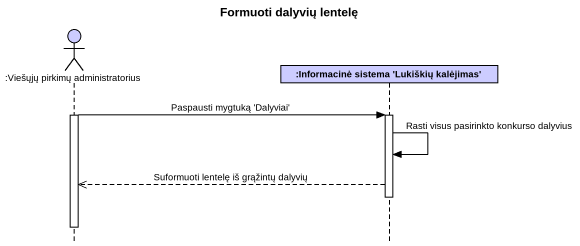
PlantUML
@startuml
title Formuoti dalyvių lentelę
hide footbox
actor ":Viešųjų pirkimų administratorius" as Viešųjų_pirkimų #CCCCFF
participant ":Informacinė sistema 'Lukiškių kalėjimas'" as Informacinė_sistema #CCCCFF

activate Viešųjų_pirkimų
Viešųjų_pirkimų -> Informacinė_sistema : Paspausti mygtuką 'Dalyviai'
activate Informacinė_sistema
Informacinė_sistema -> Informacinė_sistema : Rasti visus pasirinkto konkurso dalyvius
Informacinė_sistema -->> Viešųjų_pirkimų : Suformuoti lentelę iš grąžintų dalyvių
deactivate Informacinė_sistema
deactivate Viešųjų_pirkimų
@enduml
